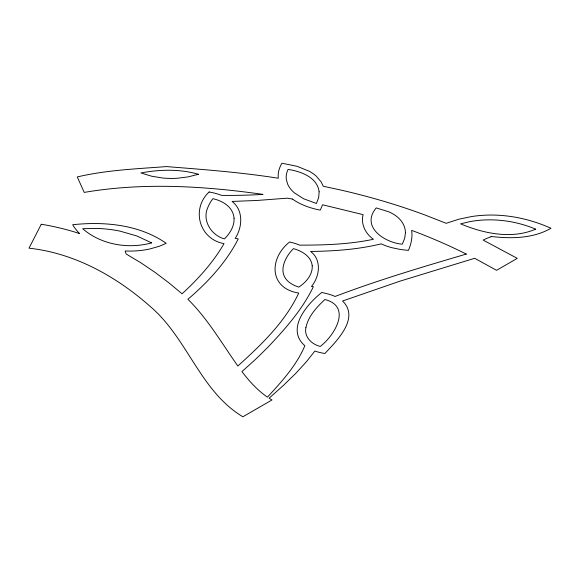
<?xml version="1.0" encoding="UTF-8"?>
<svg xmlns="http://www.w3.org/2000/svg" width="580" height="580" viewBox="0 0 580 580"><rect width="100%" height="100%" fill="white"/><g stroke="black" fill="none" stroke-linecap="round" stroke-linejoin="round"><path stroke-width="0.87" d="M41.267 224.279L29 248.182C74.921 253.155 116.812 276.732 150.88 307.037C187.565 338.56 200.317 391.304 242.861 416.788L271.984 399.975L269.077 398.199L283.344 385.49L295.727 373.418L306.233 361.949L314.853 351.045A39.701 22.924 0 0 0 324.887 353.488C336.603 341.025 360.122 318.007 342.555 301.005L400.142 281.111L474.658 258.296L496.574 270.309L517.273 258.361L483.14 240.076A65.772 37.968 0 0 1 491.013 236.763M209.133 191.973C190.842 208.952 199.208 239.243 224.032 243.629C213.07 262.617 198.15 278.994 182.091 293.792L168.903 282.844L155.215 272.506L140.976 262.856L126.143 253.989L125.164 250.966A56.318 32.516 0 0 0 149.872 248.965L159.667 246.145L166.206 243.31C139.294 224.525 104.523 221.35 72.689 224.721A84.84 48.981 0 0 0 79.605 233.573M490.992 236.742L491.601 236.524C511.516 238.815 533.165 238.532 551 228.266C532.295 219.893 511.908 215.093 491.376 215.042A75.835 43.783 0 0 0 471.613 216.543L458.736 219.233L446.194 223.314L425.067 215.028A488.454 282.003 0 0 0 340.126 189.885L323.27 186.252L321.139 181.852L316.151 176.037A46.617 26.919 0 0 0 309.162 171.194L297.011 166.293L281.952 163.212A66.294 38.273 0 0 0 278.298 178.227C241.251 172.354 203.79 169.556 166.475 166.583C136.684 168.86 106.531 170.056 77.292 176.929L84.187 192.415C143.34 182.294 203.899 185.999 263.008 194.387A329.157 190.037 0 0 1 221.567 195.366A45.494 26.267 0 0 0 209.119 191.994M466.327 254.054C422.226 267.046 378.087 280.111 335.088 296.46A41.47 23.94 0 0 0 329.027 294.227L321.813 292.436C307.429 303.71 285.389 328.962 304.855 345.724C296.547 365.465 281.779 381.546 267.46 397.133C257.433 390.304 249.24 381.176 241.94 371.577L253.554 361.159A676.128 390.362 0 0 0 270.149 344.839C286.701 327.25 302.832 308.611 313.381 286.68L311.467 286.462C319.667 276.609 321.987 259.927 310.583 251.452C334.269 251.176 358.106 249.487 381.176 243.861A50.409 29.109 0 0 0 391.935 247.711L400.765 249.538L408.429 250.393C411.14 244.137 412.67 237.184 411.67 230.369A490.375 283.12 0 0 1 466.291 254.076M292.371 199.049L287.267 198.179L256.846 200.477L232.08 201.427C243.607 210.236 242.542 227.258 235.175 238.38L238.257 238.887A343.113 198.099 0 0 1 229.151 254.374C217.775 271.324 203.392 286.049 187.913 299.273C207.821 318.913 221.821 343.331 237.844 366.009C261.319 344.788 285.063 322.139 298.736 293.081C268.888 288.311 268.939 258.325 289.616 241.983A51.576 29.776 0 0 1 299.78 245.144C324.401 245.137 349.24 244.39 373.411 239.272C365.646 233.921 360.593 224.083 363.094 214.643L322.574 204.769L320.276 210.119A59.08 34.111 0 0 1 292.421 199.02M41.281 224.243A173.108 99.941 0 0 1 79.612 233.588M319.13 191.813L318.681 197.483L316.448 203.486L303.623 198.773L294.401 192.857A47.93 27.673 0 0 1 287.492 183.766L286.266 178.959A49.489 28.572 0 0 1 288.086 169.403C300.715 171.375 317.325 177.118 319.13 191.813M312.228 265.879C312.569 270.911 310.336 275.725 307.255 279.575A57.594 33.248 0 0 1 298.816 287.122L295.184 285.766A28.927 16.697 0 0 1 287.194 280.488C277.943 270.802 285.527 256.462 293.451 248.624C301.781 250.944 311.322 256.338 312.228 265.879M234.073 218.261C234.465 226.222 229.934 233.472 224.46 238.887C211.142 235.335 201.724 220.219 207.981 207.111A77.959 45.008 0 0 1 212.962 198.614L217.304 199.919A32.872 18.98 0 0 1 227.266 205.407C231.079 208.612 233.755 213.23 234.073 218.261M405.442 232.739L404.666 238.409L402.295 244.194C384.939 242.795 360.281 226.896 376.232 207.908L389.042 211.903A40.593 23.439 0 0 1 398.155 217.638C402.476 221.437 405.456 226.911 405.442 232.739M305.906 327.613C303.869 336.864 311.88 344.469 320.276 346.427C334.334 335.776 352.357 306.515 324.88 299.512C316.665 307.262 308.241 316.187 305.906 327.613M535.666 229.151C511.654 239.496 483.792 233.551 460.549 223.837L469.88 221.632A64.264 37.105 0 0 1 484.213 219.972C501.765 219.16 519.47 222.343 535.666 229.151M198.404 174.275L188.123 176.893L177.313 178.249A52.787 30.479 0 0 1 162.538 177.995L151.54 176.19L140.911 172.949C159.848 169.425 179.764 168.852 198.404 174.275M151.641 242.868C128.252 249.313 101.232 244.782 82.657 228.708L97.121 228.448A80.794 46.647 0 0 1 120.024 231.137L136.771 235.929L151.641 242.868"/></g></svg>
